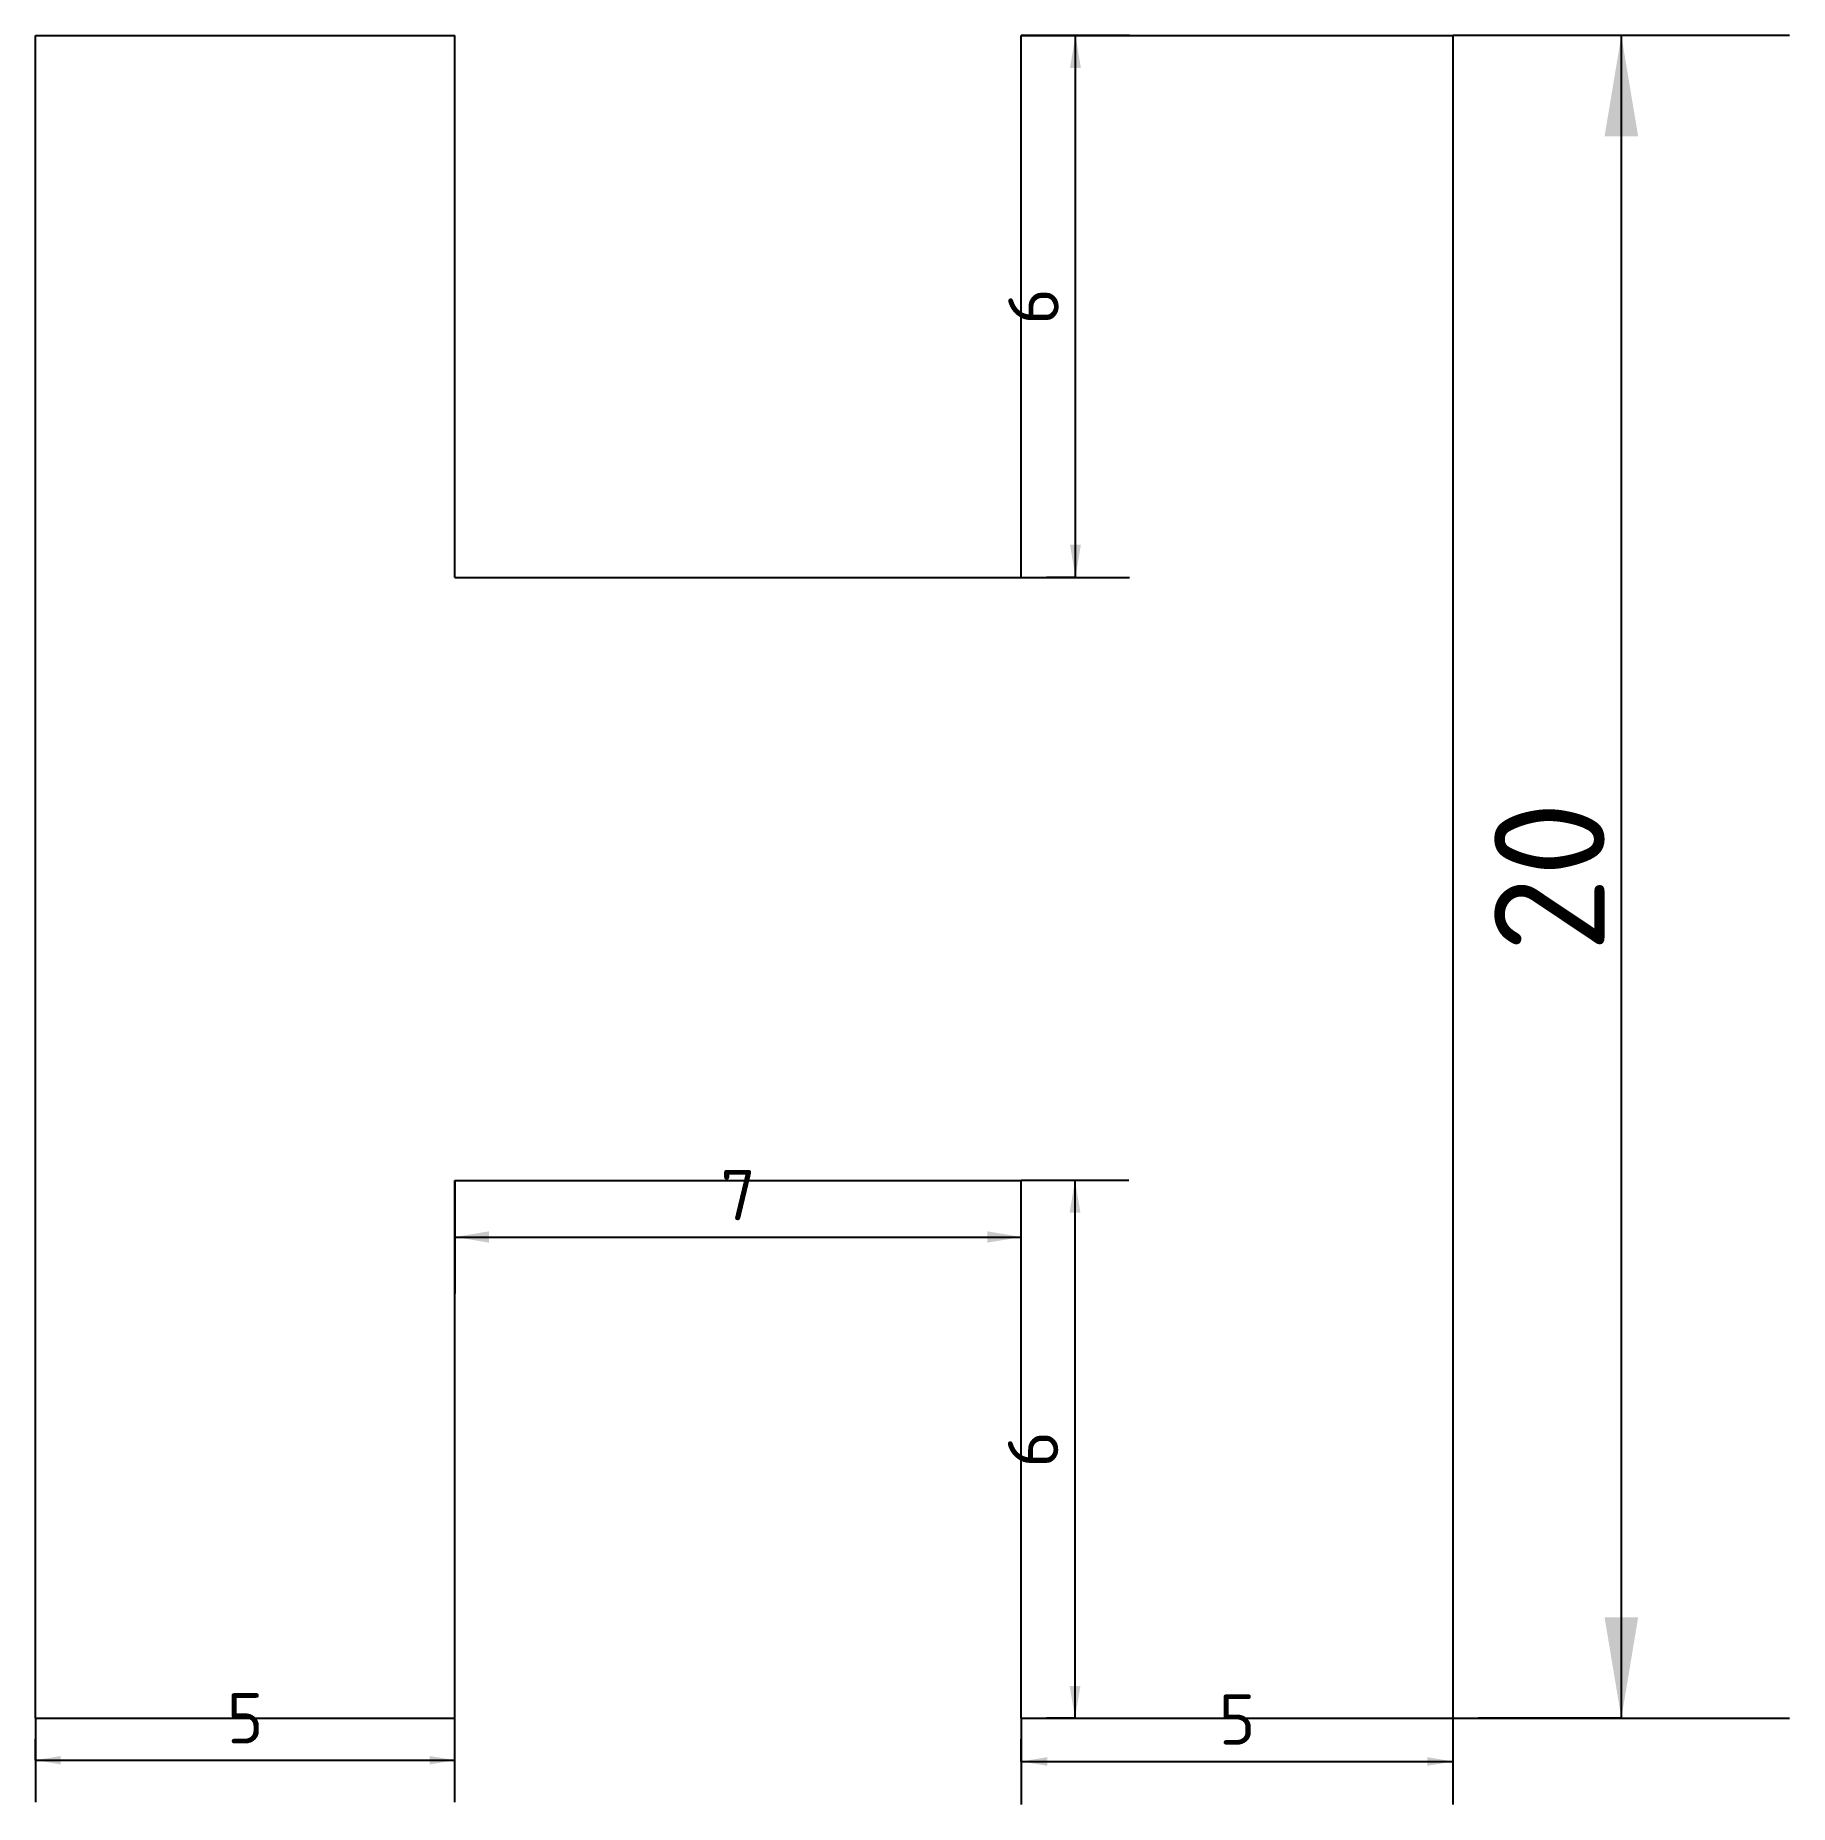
# Model space of a CAD drawing. Extents: x 0 to 20.9, y -1 to 20.
import ezdxf
from ezdxf.enums import TextEntityAlignment as Align

# ---------------------------------------------------------------- set-up
doc = ezdxf.new("R2010")
doc.units = 0
doc.layers.add('DIMENSIONS', color=1, linetype='CONTINUOUS')
doc.styles.add('ISOCPEUR', font='isocpeur.ttf')

# ---------------------------------------------------------------- blocks, each defined once
blk = doc.blocks.new('DIMTICK_ARROW')
at = {"color": 5}
blk.add_line((0, 0.5), (0, -0.5), dxfattribs=at)
at = {"color": 7}
blk.add_solid([(0, 0), (0.3, 0.05), (0.3, -0.05)], dxfattribs=at)

msp = doc.modelspace()

# ---------------------------------------------------------------- linework, layer by layer
at = {"color": 3}
for p, q in [((0, 20.049), (5, 20.049)), ((0, 0), (0, 20.049)), ((0, 0), (0, 20.049)), ((0, 20.049), (5, 20.049)), ((5, 13.592), (5, 20.049)), ((5, 13.592), (5, 20.049)), ((11.748, 20.049), (16.893, 20.049)), ((11.748, 13.592), (11.748, 20.049)), ((11.748, 13.592), (11.748, 20.049)), ((11.748, 20.049), (16.893, 20.049)), ((16.893, 0), (16.893, 20.049)), ((16.893, 0), (16.893, 20.049)), ((5, 13.592), (11.748, 13.592)), ((5, 13.592), (11.748, 13.592)), ((5, 6.408), (11.748, 6.408)), ((5, 0), (5, 6.408)), ((5, 0), (5, 6.408)), ((5, 6.408), (11.748, 6.408)), ((11.748, 0), (11.748, 6.408)), ((11.748, 0), (11.748, 6.408)), ((0, 0), (5, 0)), ((0, 0), (5, 0)), ((11.748, 0), (16.893, 0)), ((11.748, 0), (16.893, 0))]:
    msp.add_line(p, q, dxfattribs=at)
at = {"layer": 'DIMENSIONS', "color": 5}
for p, q in [((12.393, 20.049), (12.048, 20.049)), ((12.393, 20.049), (12.048, 20.049)), ((12.393, 20.049), (12.048, 20.049)), ((12.393, 20.049), (12.048, 20.049)), ((12.393, 20.049), (12.048, 20.049)), ((12.393, 20.049), (12.048, 20.049)), ((12.393, 20.049), (12.048, 20.049)), ((12.393, 20.049), (12.048, 20.049)), ((12.393, 20.049), (12.048, 20.049)), ((12.393, 20.049), (12.048, 20.049)), ((12.393, 20.049), (12.048, 20.049)), ((12.393, 20.049), (12.048, 20.049)), ((12.393, 20.049), (12.048, 20.049)), ((12.393, 20.049), (12.048, 20.049)), ((12.393, 20.049), (12.048, 20.049)), ((12.393, 20.049), (12.048, 20.049)), ((18.898, 20.049), (17.193, 20.049)), ((18.898, 20.049), (17.193, 20.049)), ((18.898, 20.049), (17.193, 20.049)), ((18.898, 20.049), (17.193, 20.049)), ((18.898, 20.049), (17.193, 20.049)), ((18.898, 20.049), (17.193, 20.049)), ((18.898, 20.049), (17.193, 20.049)), ((18.898, 20.049), (17.193, 20.049)), ((18.898, 20.049), (17.193, 20.049)), ((18.898, 20.049), (17.193, 20.049)), ((18.898, 20.049), (17.193, 20.049)), ((18.898, 20.049), (17.193, 20.049)), ((18.898, 20.049), (17.193, 20.049)), ((18.898, 20.049), (17.193, 20.049)), ((12.393, 13.592), (12.048, 13.592)), ((12.393, 13.592), (12.048, 13.592)), ((12.393, 13.592), (12.048, 13.592)), ((12.393, 13.592), (12.048, 13.592)), ((12.393, 13.592), (12.048, 13.592)), ((12.393, 13.592), (12.048, 13.592)), ((12.393, 13.592), (12.048, 13.592)), ((12.393, 13.592), (12.048, 13.592)), ((12.393, 13.592), (12.048, 13.592)), ((12.393, 13.592), (12.048, 13.592)), ((12.393, 13.592), (12.048, 13.592)), ((12.393, 13.592), (12.048, 13.592)), ((12.393, 13.592), (12.048, 13.592)), ((12.393, 13.592), (12.048, 13.592)), ((12.393, 13.592), (12.048, 13.592)), ((12.393, 13.592), (12.048, 13.592)), ((12.388, 6.408), (12.048, 6.408)), ((12.388, 6.408), (12.048, 6.408)), ((12.388, 6.408), (12.048, 6.408)), ((12.388, 6.408), (12.048, 6.408)), ((12.388, 6.408), (12.048, 6.408)), ((12.388, 6.408), (12.048, 6.408)), ((12.388, 6.408), (12.048, 6.408)), ((12.388, 6.408), (12.048, 6.408)), ((12.388, 6.408), (12.048, 6.408)), ((12.388, 6.408), (12.048, 6.408)), ((12.388, 6.408), (12.048, 6.408)), ((12.388, 6.408), (12.048, 6.408)), ((12.388, 6.408), (12.048, 6.408)), ((12.388, 6.408), (12.048, 6.408)), ((12.388, 6.408), (12.048, 6.408)), ((12.388, 6.408), (12.048, 6.408)), ((12.388, 6.408), (12.048, 6.408)), ((5, 5.733), (5, 6.175)), ((5, 5.733), (5, 6.175)), ((5, 5.733), (5, 6.175)), ((5, 5.733), (5, 6.175)), ((5, 5.733), (5, 6.175)), ((5, 5.733), (5, 6.175)), ((5, 5.733), (5, 6.175)), ((5, 5.733), (5, 6.175)), ((5, 5.733), (5, 6.175)), ((5, 5.733), (5, 6.175)), ((5, 5.733), (5, 6.175)), ((5, 5.733), (5, 6.175)), ((5, 5.733), (5, 6.175)), ((5, 5.733), (5, 6.175)), ((5, 5.733), (5, 6.175)), ((5, 5.733), (5, 6.175)), ((5, 5.733), (5, 6.175)), ((5, 5.733), (5, 6.175)), ((5, 5.733), (5, 6.175)), ((11.748, 5.733), (11.748, 6.175)), ((11.748, 5.733), (11.748, 6.175)), ((11.748, 5.733), (11.748, 6.175)), ((11.748, 5.733), (11.748, 6.175)), ((11.748, 5.733), (11.748, 6.175)), ((11.748, 5.733), (11.748, 6.175)), ((11.748, 5.733), (11.748, 6.175)), ((11.748, 5.733), (11.748, 6.175)), ((11.748, 5.733), (11.748, 6.175)), ((11.748, 5.733), (11.748, 6.175)), ((11.748, 5.733), (11.748, 6.175)), ((11.748, 5.733), (11.748, 6.175)), ((11.748, 5.733), (11.748, 6.175)), ((11.748, 5.733), (11.748, 6.175)), ((11.748, 5.733), (11.748, 6.175)), ((11.748, 5.733), (11.748, 6.175)), ((11.748, 5.733), (11.748, 6.175)), ((11.748, 5.733), (11.748, 6.175)), ((11.748, 5.733), (11.748, 6.175)), ((12.388, 0), (12.048, 0)), ((12.388, 0), (12.048, 0)), ((12.388, 0), (12.048, 0)), ((12.388, 0), (12.048, 0)), ((12.388, 0), (12.048, 0)), ((12.388, 0), (12.048, 0)), ((12.388, 0), (12.048, 0)), ((12.388, 0), (12.048, 0)), ((12.388, 0), (12.048, 0)), ((12.388, 0), (12.048, 0)), ((12.388, 0), (12.048, 0)), ((12.388, 0), (12.048, 0)), ((12.388, 0), (12.048, 0)), ((12.388, 0), (12.048, 0)), ((12.388, 0), (12.048, 0)), ((12.388, 0), (12.048, 0)), ((12.388, 0), (12.048, 0)), ((18.898, 0), (17.193, 0)), ((18.898, 0), (17.193, 0)), ((18.898, 0), (17.193, 0)), ((18.898, 0), (17.193, 0)), ((18.898, 0), (17.193, 0)), ((18.898, 0), (17.193, 0)), ((18.898, 0), (17.193, 0)), ((18.898, 0), (17.193, 0)), ((18.898, 0), (17.193, 0)), ((18.898, 0), (17.193, 0)), ((18.898, 0), (17.193, 0)), ((18.898, 0), (17.193, 0)), ((18.898, 0), (17.193, 0)), ((18.898, 0), (17.193, 0)), ((0, -0.5), (0, -0.25)), ((0, -0.5), (0, -0.25)), ((0, -0.5), (0, -0.25)), ((0, -0.5), (0, -0.25)), ((0, -0.5), (0, -0.25)), ((0, -0.5), (0, -0.25)), ((0, -0.5), (0, -0.25)), ((0, -0.5), (0, -0.25)), ((0, -0.5), (0, -0.25)), ((0, -0.5), (0, -0.25)), ((0, -0.5), (0, -0.25)), ((0, -0.5), (0, -0.25)), ((0, -0.5), (0, -0.25)), ((0, -0.5), (0, -0.25)), ((0, -0.5), (0, -0.25)), ((0, -0.5), (0, -0.25)), ((0, -0.5), (0, -0.25)), ((0, -0.5), (0, -0.25)), ((0, -0.5), (0, -0.25)), ((0, -0.5), (0, -0.25)), ((0, -0.5), (0, -0.25)), ((0, -0.5), (0, -0.25)), ((0, -0.5), (0, -0.25)), ((5, -0.5), (5, -0.25)), ((5, -0.5), (5, -0.25)), ((5, -0.5), (5, -0.25)), ((5, -0.5), (5, -0.25)), ((5, -0.5), (5, -0.25)), ((5, -0.5), (5, -0.25)), ((5, -0.5), (5, -0.25)), ((5, -0.5), (5, -0.25)), ((5, -0.5), (5, -0.25)), ((5, -0.5), (5, -0.25)), ((5, -0.5), (5, -0.25)), ((5, -0.5), (5, -0.25)), ((5, -0.5), (5, -0.25)), ((5, -0.5), (5, -0.25)), ((5, -0.5), (5, -0.25)), ((5, -0.5), (5, -0.25)), ((5, -0.5), (5, -0.25)), ((5, -0.5), (5, -0.25)), ((5, -0.5), (5, -0.25)), ((5, -0.5), (5, -0.25)), ((5, -0.5), (5, -0.25)), ((5, -0.5), (5, -0.25)), ((5, -0.5), (5, -0.25)), ((11.748, -0.515), (11.748, -0.249)), ((11.748, -0.515), (11.748, -0.249)), ((11.748, -0.515), (11.748, -0.249)), ((11.748, -0.515), (11.748, -0.249)), ((11.748, -0.515), (11.748, -0.249)), ((11.748, -0.515), (11.748, -0.249)), ((11.748, -0.515), (11.748, -0.249)), ((11.748, -0.515), (11.748, -0.249)), ((11.748, -0.515), (11.748, -0.249)), ((11.748, -0.515), (11.748, -0.249)), ((11.748, -0.515), (11.748, -0.249)), ((11.748, -0.515), (11.748, -0.249)), ((11.748, -0.515), (11.748, -0.249)), ((11.748, -0.515), (11.748, -0.249)), ((11.748, -0.515), (11.748, -0.249)), ((11.748, -0.515), (11.748, -0.249)), ((11.748, -0.515), (11.748, -0.249)), ((11.748, -0.515), (11.748, -0.249)), ((11.748, -0.515), (11.748, -0.249)), ((11.748, -0.515), (11.748, -0.249)), ((11.748, -0.515), (11.748, -0.249)), ((11.748, -0.515), (11.748, -0.249)), ((16.893, -0.515), (16.893, -0.249)), ((16.893, -0.515), (16.893, -0.249)), ((16.893, -0.515), (16.893, -0.249)), ((16.893, -0.515), (16.893, -0.249)), ((16.893, -0.515), (16.893, -0.249)), ((16.893, -0.515), (16.893, -0.249)), ((16.893, -0.515), (16.893, -0.249)), ((16.893, -0.515), (16.893, -0.249)), ((16.893, -0.515), (16.893, -0.249)), ((16.893, -0.515), (16.893, -0.249)), ((16.893, -0.515), (16.893, -0.249)), ((16.893, -0.515), (16.893, -0.249)), ((16.893, -0.515), (16.893, -0.249)), ((16.893, -0.515), (16.893, -0.249)), ((16.893, -0.515), (16.893, -0.249)), ((16.893, -0.515), (16.893, -0.249)), ((16.893, -0.515), (16.893, -0.249)), ((16.893, -0.515), (16.893, -0.249)), ((16.893, -0.515), (16.893, -0.249)), ((16.893, -0.515), (16.893, -0.249)), ((16.893, -0.515), (16.893, -0.249)), ((16.893, -0.515), (16.893, -0.249))]:
    msp.add_line(p, q, dxfattribs=at)
at = {"layer": 'DIMENSIONS', "color": 7}
for p, q in [((12.393, 13.592), (12.393, 20.049)), ((12.393, 13.592), (12.393, 20.049)), ((12.393, 13.592), (12.393, 20.049)), ((12.393, 13.592), (12.393, 20.049)), ((12.393, 13.592), (12.393, 20.049)), ((12.393, 13.592), (12.393, 20.049)), ((12.393, 13.592), (12.393, 20.049)), ((12.393, 13.592), (12.393, 20.049)), ((12.393, 13.592), (12.393, 20.049)), ((12.393, 13.592), (12.393, 20.049)), ((12.393, 13.592), (12.393, 20.049)), ((12.393, 13.592), (12.393, 20.049)), ((12.393, 13.592), (12.393, 20.049)), ((12.393, 13.592), (12.393, 20.049)), ((12.393, 13.592), (12.393, 20.049)), ((12.393, 13.592), (12.393, 20.049)), ((18.898, 0), (18.898, 20.049)), ((18.898, 0), (18.898, 20.049)), ((18.898, 0), (18.898, 20.049)), ((18.898, 0), (18.898, 20.049)), ((18.898, 0), (18.898, 20.049)), ((18.898, 0), (18.898, 20.049)), ((18.898, 0), (18.898, 20.049)), ((18.898, 0), (18.898, 20.049)), ((18.898, 0), (18.898, 20.049)), ((18.898, 0), (18.898, 20.049)), ((18.898, 0), (18.898, 20.049)), ((18.898, 0), (18.898, 20.049)), ((18.898, 0), (18.898, 20.049)), ((18.898, 0), (18.898, 20.049)), ((12.388, 0), (12.388, 6.408)), ((12.388, 0), (12.388, 6.408)), ((12.388, 0), (12.388, 6.408)), ((12.388, 0), (12.388, 6.408)), ((12.388, 0), (12.388, 6.408)), ((12.388, 0), (12.388, 6.408)), ((12.388, 0), (12.388, 6.408)), ((12.388, 0), (12.388, 6.408)), ((12.388, 0), (12.388, 6.408)), ((12.388, 0), (12.388, 6.408)), ((12.388, 0), (12.388, 6.408)), ((12.388, 0), (12.388, 6.408)), ((12.388, 0), (12.388, 6.408)), ((12.388, 0), (12.388, 6.408)), ((12.388, 0), (12.388, 6.408)), ((12.388, 0), (12.388, 6.408)), ((12.388, 0), (12.388, 6.408)), ((5, 5.733), (11.748, 5.733)), ((5, 5.733), (11.748, 5.733)), ((5, 5.733), (11.748, 5.733)), ((5, 5.733), (11.748, 5.733)), ((5, 5.733), (11.748, 5.733)), ((5, 5.733), (11.748, 5.733)), ((5, 5.733), (11.748, 5.733)), ((5, 5.733), (11.748, 5.733)), ((5, 5.733), (11.748, 5.733)), ((5, 5.733), (11.748, 5.733)), ((5, 5.733), (11.748, 5.733)), ((5, 5.733), (11.748, 5.733)), ((5, 5.733), (11.748, 5.733)), ((5, 5.733), (11.748, 5.733)), ((5, 5.733), (11.748, 5.733)), ((5, 5.733), (11.748, 5.733)), ((5, 5.733), (11.748, 5.733)), ((5, 5.733), (11.748, 5.733)), ((5, 5.733), (11.748, 5.733)), ((0, -0.5), (5, -0.5)), ((0, -0.5), (5, -0.5)), ((0, -0.5), (5, -0.5)), ((0, -0.5), (5, -0.5)), ((0, -0.5), (5, -0.5)), ((0, -0.5), (5, -0.5)), ((0, -0.5), (5, -0.5)), ((0, -0.5), (5, -0.5)), ((0, -0.5), (5, -0.5)), ((0, -0.5), (5, -0.5)), ((0, -0.5), (5, -0.5)), ((0, -0.5), (5, -0.5)), ((0, -0.5), (5, -0.5)), ((0, -0.5), (5, -0.5)), ((0, -0.5), (5, -0.5)), ((0, -0.5), (5, -0.5)), ((0, -0.5), (5, -0.5)), ((0, -0.5), (5, -0.5)), ((0, -0.5), (5, -0.5)), ((0, -0.5), (5, -0.5)), ((0, -0.5), (5, -0.5)), ((0, -0.5), (5, -0.5)), ((0, -0.5), (5, -0.5)), ((11.748, -0.515), (16.893, -0.515)), ((11.748, -0.515), (16.893, -0.515)), ((11.748, -0.515), (16.893, -0.515)), ((11.748, -0.515), (16.893, -0.515)), ((11.748, -0.515), (16.893, -0.515)), ((11.748, -0.515), (16.893, -0.515)), ((11.748, -0.515), (16.893, -0.515)), ((11.748, -0.515), (16.893, -0.515)), ((11.748, -0.515), (16.893, -0.515)), ((11.748, -0.515), (16.893, -0.515)), ((11.748, -0.515), (16.893, -0.515)), ((11.748, -0.515), (16.893, -0.515)), ((11.748, -0.515), (16.893, -0.515)), ((11.748, -0.515), (16.893, -0.515)), ((11.748, -0.515), (16.893, -0.515)), ((11.748, -0.515), (16.893, -0.515)), ((11.748, -0.515), (16.893, -0.515)), ((11.748, -0.515), (16.893, -0.515)), ((11.748, -0.515), (16.893, -0.515)), ((11.748, -0.515), (16.893, -0.515)), ((11.748, -0.515), (16.893, -0.515)), ((11.748, -0.515), (16.893, -0.515))]:
    msp.add_line(p, q, dxfattribs=at)

# ---------------------------------------------------------------- block references
at = {"layer": 'DIMENSIONS'}
for p, xscale, yscale, rotation in [((12.393, 20.049), 1.29126213592233, 1.29126213592233, 270), ((12.393, 20.049), 1.29126213592233, 1.29126213592233, 270), ((12.393, 20.049), 1.29126213592233, 1.29126213592233, 270), ((12.393, 20.049), 1.29126213592233, 1.29126213592233, 270), ((12.393, 20.049), 1.29126213592233, 1.29126213592233, 270), ((12.393, 20.049), 1.29126213592233, 1.29126213592233, 270), ((12.393, 20.049), 1.29126213592233, 1.29126213592233, 270), ((12.393, 20.049), 1.29126213592233, 1.29126213592233, 270), ((12.393, 20.049), 1.29126213592233, 1.29126213592233, 270), ((12.393, 20.049), 1.29126213592233, 1.29126213592233, 270), ((12.393, 20.049), 1.29126213592233, 1.29126213592233, 270), ((12.393, 20.049), 1.29126213592233, 1.29126213592233, 270), ((12.393, 20.049), 1.29126213592233, 1.29126213592233, 270), ((12.393, 20.049), 1.29126213592233, 1.29126213592233, 270), ((12.393, 20.049), 1.29126213592233, 1.29126213592233, 270), ((12.393, 20.049), 1.29126213592233, 1.29126213592233, 270), ((18.898, 20.049), 4.009708737864077, 4.009708737864077, 270), ((18.898, 20.049), 4.009708737864077, 4.009708737864077, 270), ((18.898, 20.049), 4.009708737864077, 4.009708737864077, 270), ((18.898, 20.049), 4.009708737864077, 4.009708737864077, 270), ((18.898, 20.049), 4.009708737864077, 4.009708737864077, 270), ((18.898, 20.049), 4.009708737864077, 4.009708737864077, 270), ((18.898, 20.049), 4.009708737864077, 4.009708737864077, 270), ((18.898, 20.049), 4.009708737864077, 4.009708737864077, 270), ((18.898, 20.049), 4.009708737864077, 4.009708737864077, 270), ((18.898, 20.049), 4.009708737864077, 4.009708737864077, 270), ((18.898, 20.049), 4.009708737864077, 4.009708737864077, 270), ((18.898, 20.049), 4.009708737864077, 4.009708737864077, 270), ((18.898, 20.049), 4.009708737864077, 4.009708737864077, 270), ((18.898, 20.049), 4.009708737864077, 4.009708737864077, 270), ((12.393, 13.592), 1.29126213592233, 1.29126213592233, 90), ((12.393, 13.592), 1.29126213592233, 1.29126213592233, 90), ((12.393, 13.592), 1.29126213592233, 1.29126213592233, 90), ((12.393, 13.592), 1.29126213592233, 1.29126213592233, 90), ((12.393, 13.592), 1.29126213592233, 1.29126213592233, 90), ((12.393, 13.592), 1.29126213592233, 1.29126213592233, 90), ((12.393, 13.592), 1.29126213592233, 1.29126213592233, 90), ((12.393, 13.592), 1.29126213592233, 1.29126213592233, 90), ((12.393, 13.592), 1.29126213592233, 1.29126213592233, 90), ((12.393, 13.592), 1.29126213592233, 1.29126213592233, 90), ((12.393, 13.592), 1.29126213592233, 1.29126213592233, 90), ((12.393, 13.592), 1.29126213592233, 1.29126213592233, 90), ((12.393, 13.592), 1.29126213592233, 1.29126213592233, 90), ((12.393, 13.592), 1.29126213592233, 1.29126213592233, 90), ((12.393, 13.592), 1.29126213592233, 1.29126213592233, 90), ((12.393, 13.592), 1.29126213592233, 1.29126213592233, 90), ((11.748, 5.733), 1.349514563106796, 1.349514563106796, 180), ((11.748, 5.733), 1.349514563106796, 1.349514563106796, 180), ((11.748, 5.733), 1.349514563106796, 1.349514563106796, 180), ((11.748, 5.733), 1.349514563106796, 1.349514563106796, 180), ((11.748, 5.733), 1.349514563106796, 1.349514563106796, 180), ((11.748, 5.733), 1.349514563106796, 1.349514563106796, 180), ((11.748, 5.733), 1.349514563106796, 1.349514563106796, 180), ((11.748, 5.733), 1.349514563106796, 1.349514563106796, 180), ((11.748, 5.733), 1.349514563106796, 1.349514563106796, 180), ((11.748, 5.733), 1.349514563106796, 1.349514563106796, 180), ((11.748, 5.733), 1.349514563106796, 1.349514563106796, 180), ((11.748, 5.733), 1.349514563106796, 1.349514563106796, 180), ((11.748, 5.733), 1.349514563106796, 1.349514563106796, 180), ((11.748, 5.733), 1.349514563106796, 1.349514563106796, 180), ((11.748, 5.733), 1.349514563106796, 1.349514563106796, 180), ((11.748, 5.733), 1.349514563106796, 1.349514563106796, 180), ((11.748, 5.733), 1.349514563106796, 1.349514563106796, 180), ((11.748, 5.733), 1.349514563106796, 1.349514563106796, 180), ((11.748, 5.733), 1.349514563106796, 1.349514563106796, 180), ((12.388, 6.408), 1.2815533980582523, 1.2815533980582523, 270), ((12.388, 6.408), 1.2815533980582523, 1.2815533980582523, 270), ((12.388, 6.408), 1.2815533980582523, 1.2815533980582523, 270), ((12.388, 6.408), 1.2815533980582523, 1.2815533980582523, 270), ((12.388, 6.408), 1.2815533980582523, 1.2815533980582523, 270), ((12.388, 6.408), 1.2815533980582523, 1.2815533980582523, 270), ((12.388, 6.408), 1.2815533980582523, 1.2815533980582523, 270), ((12.388, 6.408), 1.2815533980582523, 1.2815533980582523, 270), ((12.388, 6.408), 1.2815533980582523, 1.2815533980582523, 270), ((12.388, 6.408), 1.2815533980582523, 1.2815533980582523, 270), ((12.388, 6.408), 1.2815533980582523, 1.2815533980582523, 270), ((12.388, 6.408), 1.2815533980582523, 1.2815533980582523, 270), ((12.388, 6.408), 1.2815533980582523, 1.2815533980582523, 270), ((12.388, 6.408), 1.2815533980582523, 1.2815533980582523, 270), ((12.388, 6.408), 1.2815533980582523, 1.2815533980582523, 270), ((12.388, 6.408), 1.2815533980582523, 1.2815533980582523, 270), ((12.388, 6.408), 1.2815533980582523, 1.2815533980582523, 270), ((18.898, 0), 4.009708737864077, 4.009708737864077, 90), ((18.898, 0), 4.009708737864077, 4.009708737864077, 90), ((18.898, 0), 4.009708737864077, 4.009708737864077, 90), ((18.898, 0), 4.009708737864077, 4.009708737864077, 90), ((18.898, 0), 4.009708737864077, 4.009708737864077, 90), ((18.898, 0), 4.009708737864077, 4.009708737864077, 90), ((18.898, 0), 4.009708737864077, 4.009708737864077, 90), ((18.898, 0), 4.009708737864077, 4.009708737864077, 90), ((18.898, 0), 4.009708737864077, 4.009708737864077, 90), ((18.898, 0), 4.009708737864077, 4.009708737864077, 90), ((18.898, 0), 4.009708737864077, 4.009708737864077, 90), ((18.898, 0), 4.009708737864077, 4.009708737864077, 90), ((18.898, 0), 4.009708737864077, 4.009708737864077, 90), ((18.898, 0), 4.009708737864077, 4.009708737864077, 90), ((12.388, 0), 1.2815533980582523, 1.2815533980582523, 90), ((12.388, 0), 1.2815533980582523, 1.2815533980582523, 90), ((12.388, 0), 1.2815533980582523, 1.2815533980582523, 90), ((12.388, 0), 1.2815533980582523, 1.2815533980582523, 90), ((12.388, 0), 1.2815533980582523, 1.2815533980582523, 90), ((12.388, 0), 1.2815533980582523, 1.2815533980582523, 90), ((12.388, 0), 1.2815533980582523, 1.2815533980582523, 90), ((12.388, 0), 1.2815533980582523, 1.2815533980582523, 90), ((12.388, 0), 1.2815533980582523, 1.2815533980582523, 90), ((12.388, 0), 1.2815533980582523, 1.2815533980582523, 90), ((12.388, 0), 1.2815533980582523, 1.2815533980582523, 90), ((12.388, 0), 1.2815533980582523, 1.2815533980582523, 90), ((12.388, 0), 1.2815533980582523, 1.2815533980582523, 90), ((12.388, 0), 1.2815533980582523, 1.2815533980582523, 90), ((12.388, 0), 1.2815533980582523, 1.2815533980582523, 90), ((12.388, 0), 1.2815533980582523, 1.2815533980582523, 90), ((12.388, 0), 1.2815533980582523, 1.2815533980582523, 90), ((16.893, -0.515), 1.029126213592233, 1.029126213592233, 180), ((16.893, -0.515), 1.029126213592233, 1.029126213592233, 180), ((16.893, -0.515), 1.029126213592233, 1.029126213592233, 180), ((16.893, -0.515), 1.029126213592233, 1.029126213592233, 180), ((16.893, -0.515), 1.029126213592233, 1.029126213592233, 180), ((16.893, -0.515), 1.029126213592233, 1.029126213592233, 180), ((16.893, -0.515), 1.029126213592233, 1.029126213592233, 180), ((16.893, -0.515), 1.029126213592233, 1.029126213592233, 180), ((16.893, -0.515), 1.029126213592233, 1.029126213592233, 180), ((16.893, -0.515), 1.029126213592233, 1.029126213592233, 180), ((16.893, -0.515), 1.029126213592233, 1.029126213592233, 180), ((16.893, -0.515), 1.029126213592233, 1.029126213592233, 180), ((16.893, -0.515), 1.029126213592233, 1.029126213592233, 180), ((16.893, -0.515), 1.029126213592233, 1.029126213592233, 180), ((16.893, -0.515), 1.029126213592233, 1.029126213592233, 180), ((16.893, -0.515), 1.029126213592233, 1.029126213592233, 180), ((16.893, -0.515), 1.029126213592233, 1.029126213592233, 180), ((16.893, -0.515), 1.029126213592233, 1.029126213592233, 180), ((16.893, -0.515), 1.029126213592233, 1.029126213592233, 180), ((16.893, -0.515), 1.029126213592233, 1.029126213592233, 180), ((16.893, -0.515), 1.029126213592233, 1.029126213592233, 180), ((16.893, -0.515), 1.029126213592233, 1.029126213592233, 180)]:
    msp.add_blockref('DIMTICK_ARROW', p, dxfattribs=dict(at, xscale=xscale, yscale=yscale, rotation=rotation))
for p, xscale, yscale in [((5, 5.733), 1.349514563106796, 1.349514563106796), ((5, 5.733), 1.349514563106796, 1.349514563106796), ((5, 5.733), 1.349514563106796, 1.349514563106796), ((5, 5.733), 1.349514563106796, 1.349514563106796), ((5, 5.733), 1.349514563106796, 1.349514563106796), ((5, 5.733), 1.349514563106796, 1.349514563106796), ((5, 5.733), 1.349514563106796, 1.349514563106796), ((5, 5.733), 1.349514563106796, 1.349514563106796), ((5, 5.733), 1.349514563106796, 1.349514563106796), ((5, 5.733), 1.349514563106796, 1.349514563106796), ((5, 5.733), 1.349514563106796, 1.349514563106796), ((5, 5.733), 1.349514563106796, 1.349514563106796), ((5, 5.733), 1.349514563106796, 1.349514563106796), ((5, 5.733), 1.349514563106796, 1.349514563106796), ((5, 5.733), 1.349514563106796, 1.349514563106796), ((5, 5.733), 1.349514563106796, 1.349514563106796), ((5, 5.733), 1.349514563106796, 1.349514563106796), ((5, 5.733), 1.349514563106796, 1.349514563106796), ((5, 5.733), 1.349514563106796, 1.349514563106796), ((11.748, -0.515), 1.029126213592233, 1.029126213592233), ((11.748, -0.515), 1.029126213592233, 1.029126213592233), ((11.748, -0.515), 1.029126213592233, 1.029126213592233), ((11.748, -0.515), 1.029126213592233, 1.029126213592233), ((11.748, -0.515), 1.029126213592233, 1.029126213592233), ((11.748, -0.515), 1.029126213592233, 1.029126213592233), ((11.748, -0.515), 1.029126213592233, 1.029126213592233), ((11.748, -0.515), 1.029126213592233, 1.029126213592233), ((11.748, -0.515), 1.029126213592233, 1.029126213592233), ((11.748, -0.515), 1.029126213592233, 1.029126213592233), ((11.748, -0.515), 1.029126213592233, 1.029126213592233), ((11.748, -0.515), 1.029126213592233, 1.029126213592233), ((11.748, -0.515), 1.029126213592233, 1.029126213592233), ((11.748, -0.515), 1.029126213592233, 1.029126213592233), ((11.748, -0.515), 1.029126213592233, 1.029126213592233), ((11.748, -0.515), 1.029126213592233, 1.029126213592233), ((11.748, -0.515), 1.029126213592233, 1.029126213592233), ((11.748, -0.515), 1.029126213592233, 1.029126213592233), ((11.748, -0.515), 1.029126213592233, 1.029126213592233), ((11.748, -0.515), 1.029126213592233, 1.029126213592233), ((11.748, -0.515), 1.029126213592233, 1.029126213592233), ((11.748, -0.515), 1.029126213592233, 1.029126213592233)]:
    msp.add_blockref('DIMTICK_ARROW', p, dxfattribs=dict(at, xscale=xscale, yscale=yscale))
msp.add_blockref('DIMTICK_ARROW', (0, -0.5), dxfattribs=at)
msp.add_blockref('DIMTICK_ARROW', (0, -0.5), dxfattribs=at)
msp.add_blockref('DIMTICK_ARROW', (0, -0.5), dxfattribs=at)
msp.add_blockref('DIMTICK_ARROW', (0, -0.5), dxfattribs=at)
msp.add_blockref('DIMTICK_ARROW', (0, -0.5), dxfattribs=at)
msp.add_blockref('DIMTICK_ARROW', (0, -0.5), dxfattribs=at)
msp.add_blockref('DIMTICK_ARROW', (0, -0.5), dxfattribs=at)
msp.add_blockref('DIMTICK_ARROW', (0, -0.5), dxfattribs=at)
msp.add_blockref('DIMTICK_ARROW', (0, -0.5), dxfattribs=at)
msp.add_blockref('DIMTICK_ARROW', (0, -0.5), dxfattribs=at)
msp.add_blockref('DIMTICK_ARROW', (0, -0.5), dxfattribs=at)
msp.add_blockref('DIMTICK_ARROW', (0, -0.5), dxfattribs=at)
msp.add_blockref('DIMTICK_ARROW', (0, -0.5), dxfattribs=at)
msp.add_blockref('DIMTICK_ARROW', (0, -0.5), dxfattribs=at)
msp.add_blockref('DIMTICK_ARROW', (0, -0.5), dxfattribs=at)
msp.add_blockref('DIMTICK_ARROW', (0, -0.5), dxfattribs=at)
msp.add_blockref('DIMTICK_ARROW', (0, -0.5), dxfattribs=at)
msp.add_blockref('DIMTICK_ARROW', (0, -0.5), dxfattribs=at)
msp.add_blockref('DIMTICK_ARROW', (0, -0.5), dxfattribs=at)
msp.add_blockref('DIMTICK_ARROW', (0, -0.5), dxfattribs=at)
msp.add_blockref('DIMTICK_ARROW', (0, -0.5), dxfattribs=at)
msp.add_blockref('DIMTICK_ARROW', (0, -0.5), dxfattribs=at)
msp.add_blockref('DIMTICK_ARROW', (0, -0.5), dxfattribs=at)
at = {"layer": 'DIMENSIONS', "rotation": 180}
msp.add_blockref('DIMTICK_ARROW', (5, -0.5), dxfattribs=at)
msp.add_blockref('DIMTICK_ARROW', (5, -0.5), dxfattribs=at)
msp.add_blockref('DIMTICK_ARROW', (5, -0.5), dxfattribs=at)
msp.add_blockref('DIMTICK_ARROW', (5, -0.5), dxfattribs=at)
msp.add_blockref('DIMTICK_ARROW', (5, -0.5), dxfattribs=at)
msp.add_blockref('DIMTICK_ARROW', (5, -0.5), dxfattribs=at)
msp.add_blockref('DIMTICK_ARROW', (5, -0.5), dxfattribs=at)
msp.add_blockref('DIMTICK_ARROW', (5, -0.5), dxfattribs=at)
msp.add_blockref('DIMTICK_ARROW', (5, -0.5), dxfattribs=at)
msp.add_blockref('DIMTICK_ARROW', (5, -0.5), dxfattribs=at)
msp.add_blockref('DIMTICK_ARROW', (5, -0.5), dxfattribs=at)
msp.add_blockref('DIMTICK_ARROW', (5, -0.5), dxfattribs=at)
msp.add_blockref('DIMTICK_ARROW', (5, -0.5), dxfattribs=at)
msp.add_blockref('DIMTICK_ARROW', (5, -0.5), dxfattribs=at)
msp.add_blockref('DIMTICK_ARROW', (5, -0.5), dxfattribs=at)
msp.add_blockref('DIMTICK_ARROW', (5, -0.5), dxfattribs=at)
msp.add_blockref('DIMTICK_ARROW', (5, -0.5), dxfattribs=at)
msp.add_blockref('DIMTICK_ARROW', (5, -0.5), dxfattribs=at)
msp.add_blockref('DIMTICK_ARROW', (5, -0.5), dxfattribs=at)
msp.add_blockref('DIMTICK_ARROW', (5, -0.5), dxfattribs=at)
msp.add_blockref('DIMTICK_ARROW', (5, -0.5), dxfattribs=at)
msp.add_blockref('DIMTICK_ARROW', (5, -0.5), dxfattribs=at)
msp.add_blockref('DIMTICK_ARROW', (5, -0.5), dxfattribs=at)

# ---------------------------------------------------------------- texts
at = {"layer": 'DIMENSIONS', "color": 7, "style": 'ISOCPEUR'}
for s, height, p in [('6', 0.6, (11.893, 16.82)), ('6', 0.6, (11.893, 16.82)), ('6', 0.6, (11.893, 16.82)), ('6', 0.6, (11.893, 16.82)), ('6', 0.6, (11.893, 16.82)), ('6', 0.6, (11.893, 16.82)), ('6', 0.6, (11.893, 16.82)), ('6', 0.6, (11.893, 16.82)), ('6', 0.6, (11.893, 16.82)), ('6', 0.6, (11.893, 16.82)), ('6', 0.6, (11.893, 16.82)), ('6', 0.6, (11.893, 16.82)), ('6', 0.6, (11.893, 16.82)), ('6', 0.6, (11.893, 16.82)), ('6', 0.6, (11.893, 16.82)), ('6', 0.6, (11.893, 16.82)), ('20', 1.3138, (18.041, 10.024)), ('20', 1.3138, (18.041, 10.024)), ('20', 1.3138, (18.041, 10.024)), ('20', 1.3138, (18.041, 10.024)), ('20', 1.3138, (18.041, 10.024)), ('20', 1.3138, (18.041, 10.024)), ('20', 1.3138, (18.041, 10.024)), ('20', 1.3138, (18.041, 10.024)), ('20', 1.3138, (18.041, 10.024)), ('20', 1.3138, (18.041, 10.024)), ('20', 1.3138, (18.041, 10.024)), ('20', 1.3138, (18.041, 10.024)), ('20', 1.3138, (18.041, 10.024)), ('20', 1.3138, (18.041, 10.024)), ('6', 0.6, (11.888, 3.204)), ('6', 0.6, (11.888, 3.204)), ('6', 0.6, (11.888, 3.204)), ('6', 0.6, (11.888, 3.204)), ('6', 0.6, (11.888, 3.204)), ('6', 0.6, (11.888, 3.204)), ('6', 0.6, (11.888, 3.204)), ('6', 0.6, (11.888, 3.204)), ('6', 0.6, (11.888, 3.204)), ('6', 0.6, (11.888, 3.204)), ('6', 0.6, (11.888, 3.204)), ('6', 0.6, (11.888, 3.204)), ('6', 0.6, (11.888, 3.204)), ('6', 0.6, (11.888, 3.204)), ('6', 0.6, (11.888, 3.204)), ('6', 0.6, (11.888, 3.204)), ('6', 0.6, (11.888, 3.204))]:
    msp.add_text(s, height=height, rotation=90, dxfattribs=at).set_placement(p, align=Align.MIDDLE_CENTER)
for s, p in [('7', (8.374, 6.233)), ('7', (8.374, 6.233)), ('7', (8.374, 6.233)), ('7', (8.374, 6.233)), ('7', (8.374, 6.233)), ('7', (8.374, 6.233)), ('7', (8.374, 6.233)), ('7', (8.374, 6.233)), ('7', (8.374, 6.233)), ('7', (8.374, 6.233)), ('7', (8.374, 6.233)), ('7', (8.374, 6.233)), ('7', (8.374, 6.233)), ('7', (8.374, 6.233)), ('7', (8.374, 6.233)), ('7', (8.374, 6.233)), ('7', (8.374, 6.233)), ('7', (8.374, 6.233)), ('7', (8.374, 6.233)), ('5', (2.5, 0)), ('5', (2.5, 0)), ('5', (2.5, 0)), ('5', (2.5, 0)), ('5', (2.5, 0)), ('5', (2.5, 0)), ('5', (2.5, 0)), ('5', (2.5, 0)), ('5', (2.5, 0)), ('5', (2.5, 0)), ('5', (2.5, 0)), ('5', (2.5, 0)), ('5', (2.5, 0)), ('5', (2.5, 0)), ('5', (2.5, 0)), ('5', (2.5, 0)), ('5', (2.5, 0)), ('5', (2.5, 0)), ('5', (2.5, 0)), ('5', (2.5, 0)), ('5', (2.5, 0)), ('5', (2.5, 0)), ('5', (2.5, 0)), ('5', (14.32, -0.015)), ('5', (14.32, -0.015)), ('5', (14.32, -0.015)), ('5', (14.32, -0.015)), ('5', (14.32, -0.015)), ('5', (14.32, -0.015)), ('5', (14.32, -0.015)), ('5', (14.32, -0.015)), ('5', (14.32, -0.015)), ('5', (14.32, -0.015)), ('5', (14.32, -0.015)), ('5', (14.32, -0.015)), ('5', (14.32, -0.015)), ('5', (14.32, -0.015)), ('5', (14.32, -0.015)), ('5', (14.32, -0.015)), ('5', (14.32, -0.015)), ('5', (14.32, -0.015)), ('5', (14.32, -0.015)), ('5', (14.32, -0.015)), ('5', (14.32, -0.015)), ('5', (14.32, -0.015))]:
    msp.add_text(s, height=0.6, dxfattribs=at).set_placement(p, align=Align.MIDDLE_CENTER)

doc.saveas('drawing.dxf')
